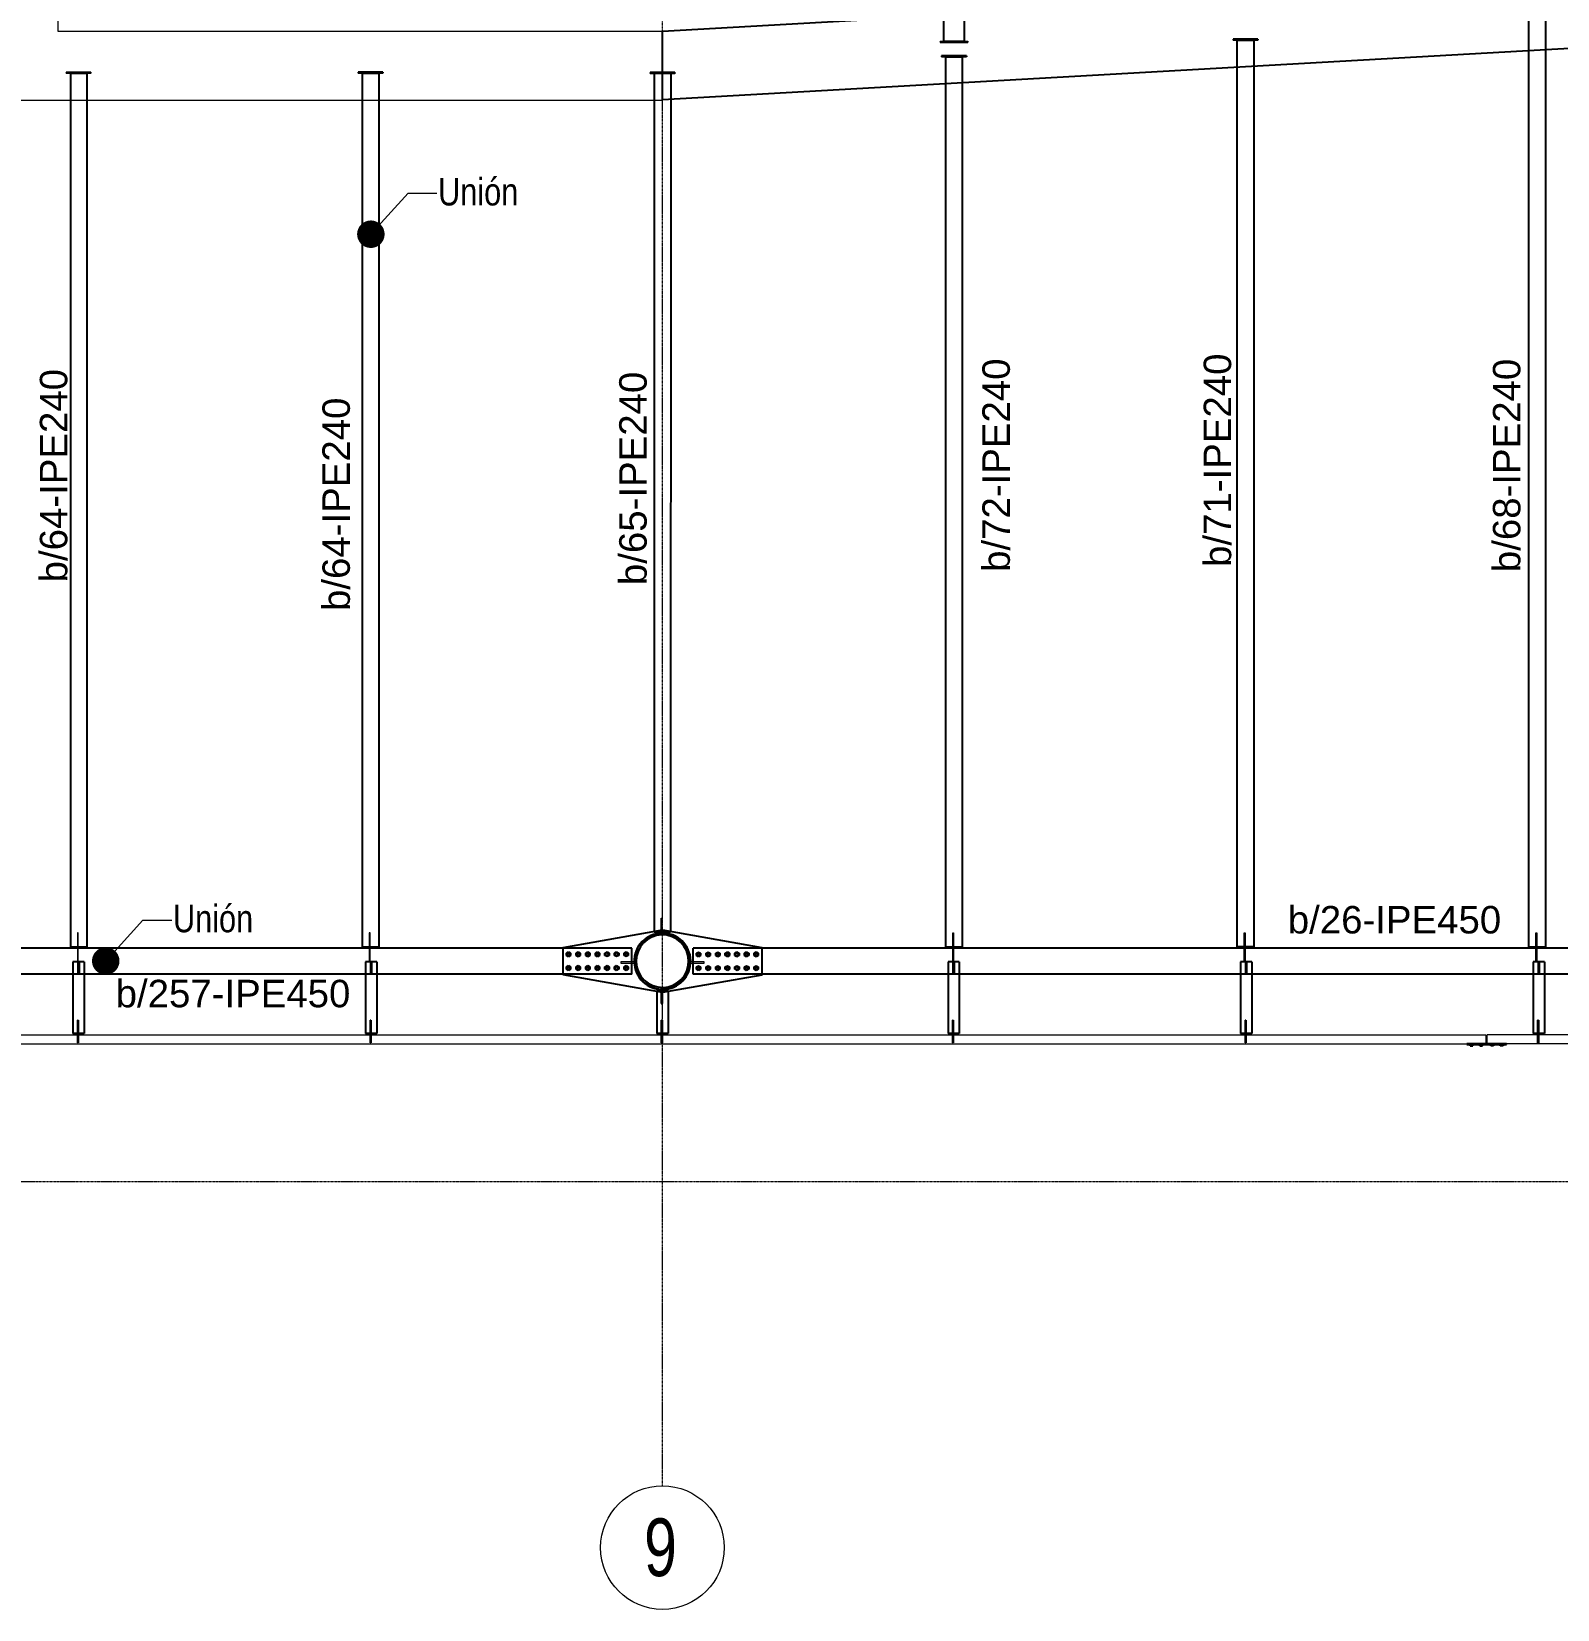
# Model space of a CAD drawing. Header units: millimetres. Extents: x -158 to 97215, y -53820 to 8373.
# Drawn here: x 28641 to 39749, y -53820 to -42335 of the extents above; entities that cross this region are included whole.
import ezdxf
from ezdxf.enums import TextEntityAlignment as Align

# ---------------------------------------------------------------- set-up
doc = ezdxf.new("R2010")
doc.units = ezdxf.units.MM
doc.header["$LTSCALE"] = 0.8
doc.linetypes.add('Grid Line', pattern=[3.33375, 1.905, -0.47625, 0.47625, -0.47625])
for name, color, linetype, lineweight in [('0-1', 7, 'Continuous', 5), ('E_COLUMNAS-1', 1, 'Continuous', 25), ('E_EJES', 8, 'Continuous', 9), ('E_EJES-1', 8, 'Grid Line', 9), ('E_TEXTO', 3, 'Continuous', 9), ('E_VIGAS-2', 5, 'Continuous', 25), ('I-WALL-1', 2, 'Continuous', 18), ('P-PLATINA', 6, 'Continuous', 15)]:
    doc.layers.add(name, color=color, linetype=linetype, lineweight=lineweight)
doc.layers.add('VIGAS', color=8, linetype='Continuous')
doc.styles.add('CX', font='ARIALUNI.ttf', dxfattribs={"width": 0.8, "height": 300})
doc.styles.add('Swis721 LtCn BT', font='swisscl.ttf', dxfattribs={"height": 0.42})
doc.styles.add('VERDANA', font='arial.ttf')

# ---------------------------------------------------------------- blocks, each defined once
blk = doc.blocks.new('Grid - CNI_NOMBRE EJES-372759-_6_00m_N_E_-NIVEL-2 DOC')
at = {"layer": 'E_EJES'}
blk.add_circle((0, 0), 0.003, dxfattribs=at)

msp = doc.modelspace()

# ---------------------------------------------------------------- linework, layer by layer
at = {"color": 1, "linetype": 'Continuous'}
for centre, radius, start, end in [((32550.1, -49051.7), 11.5, 18.0268, 198.0268), ((32550.2, -49151.7), 11.5, 18.0268, 198.0268), ((32550.1, -49051.7), 11.5, 198.0268, 18.0268), ((32550.2, -49151.7), 11.5, 198.0268, 18.0268), ((32550.1, -49051.7), 10, 90.0268, 270.0268), ((32550.2, -49151.7), 10, 90.0268, 270.0268), ((32550.1, -49051.7), 10, 270.0268, 90.0268), ((32550.2, -49151.7), 10, 270.0268, 90.0268), ((32620.1, -49051.6), 11.5, 18.0268, 198.0268), ((32620.2, -49151.6), 11.5, 18.0268, 198.0268), ((32620.1, -49051.6), 11.5, 198.0268, 18.0268), ((32620.2, -49151.6), 11.5, 198.0268, 18.0268), ((32620.1, -49051.6), 10, 90.0268, 270.0268), ((32620.2, -49151.6), 10, 90.0268, 270.0268), ((32620.1, -49051.6), 10, 270.0268, 90.0268), ((32620.2, -49151.6), 10, 270.0268, 90.0268), ((32690.1, -49051.6), 11.5, 18.0268, 198.0268), ((32690.2, -49151.6), 11.5, 18.0268, 198.0268), ((32690.1, -49051.6), 11.5, 198.0268, 18.0268), ((32690.2, -49151.6), 11.5, 198.0268, 18.0268), ((32690.1, -49051.6), 10, 90.0268, 270.0268), ((32690.2, -49151.6), 10, 90.0268, 270.0268), ((32690.1, -49051.6), 10, 270.0268, 90.0268), ((32690.2, -49151.6), 10, 270.0268, 90.0268), ((32760.1, -49051.6), 11.5, 18.0268, 198.0268), ((32760.2, -49151.6), 11.5, 18.0268, 198.0268), ((32760.1, -49051.6), 11.5, 198.0268, 18.0268), ((32760.2, -49151.6), 11.5, 198.0268, 18.0268), ((32760.1, -49051.6), 10, 90.0268, 270.0268), ((32760.2, -49151.6), 10, 90.0268, 270.0268), ((32760.1, -49051.6), 10, 270.0268, 90.0268), ((32760.2, -49151.6), 10, 270.0268, 90.0268), ((32830.1, -49051.5), 11.5, 18.0268, 198.0268), ((32830.2, -49151.5), 11.5, 18.0268, 198.0268), ((32830.1, -49051.5), 11.5, 198.0268, 18.0268), ((32830.2, -49151.5), 11.5, 198.0268, 18.0268), ((32830.1, -49051.5), 10, 90.0268, 270.0268), ((32830.2, -49151.5), 10, 90.0268, 270.0268), ((32830.1, -49051.5), 10, 270.0268, 90.0268), ((32830.2, -49151.5), 10, 270.0268, 90.0268), ((32900.1, -49051.5), 11.5, 18.0268, 198.0268), ((32900.2, -49151.5), 11.5, 18.0268, 198.0268), ((32900.1, -49051.5), 11.5, 198.0268, 18.0268), ((32900.2, -49151.5), 11.5, 198.0268, 18.0268), ((32900.1, -49051.5), 10, 90.0268, 270.0268), ((32900.2, -49151.5), 10, 90.0268, 270.0268), ((32900.1, -49051.5), 10, 270.0268, 90.0268), ((32900.2, -49151.5), 10, 270.0268, 90.0268), ((32970.1, -49051.5), 11.5, 18.0268, 198.0268), ((32970.2, -49151.5), 11.5, 18.0268, 198.0268), ((32970.1, -49051.5), 11.5, 198.0268, 18.0268), ((32970.2, -49151.5), 11.5, 198.0268, 18.0268), ((32970.1, -49051.5), 10, 90.0268, 270.0268), ((32970.2, -49151.5), 10, 90.0268, 270.0268), ((32970.1, -49051.5), 10, 270.0268, 90.0268), ((32970.2, -49151.5), 10, 270.0268, 90.0268), ((33496.2, -49052.3), 11.5, 18.0268, 198.0268), ((33496.2, -49152.3), 11.5, 18.0268, 198.0268), ((33496.2, -49052.3), 11.5, 198.0268, 18.0268), ((33496.2, -49152.3), 11.5, 198.0268, 18.0268), ((33496.2, -49052.3), 10, 90.0268, 270.0268), ((33496.2, -49152.3), 10, 90.0268, 270.0268), ((33496.2, -49052.3), 10, 270.0268, 90.0268), ((33496.2, -49152.3), 10, 270.0268, 90.0268), ((33566.2, -49052.2), 11.5, 18.0268, 198.0268), ((33566.2, -49152.2), 11.5, 18.0268, 198.0268), ((33566.2, -49052.2), 11.5, 198.0268, 18.0268), ((33566.2, -49152.2), 11.5, 198.0268, 18.0268), ((33566.2, -49052.2), 10, 90.0268, 270.0268), ((33566.2, -49152.2), 10, 90.0268, 270.0268), ((33566.2, -49052.2), 10, 270.0268, 90.0268), ((33566.2, -49152.2), 10, 270.0268, 90.0268), ((33636.2, -49052.2), 11.5, 18.0268, 198.0268), ((33636.2, -49152.2), 11.5, 18.0268, 198.0268), ((33636.2, -49052.2), 11.5, 198.0268, 18.0268), ((33636.2, -49152.2), 11.5, 198.0268, 18.0268), ((33636.2, -49052.2), 10, 90.0268, 270.0268), ((33636.2, -49152.2), 10, 90.0268, 270.0268), ((33636.2, -49052.2), 10, 270.0268, 90.0268), ((33636.2, -49152.2), 10, 270.0268, 90.0268), ((33706.2, -49052.2), 11.5, 18.0268, 198.0268), ((33706.2, -49152.2), 11.5, 18.0268, 198.0268), ((33706.2, -49052.2), 11.5, 198.0268, 18.0268), ((33706.2, -49152.2), 11.5, 198.0268, 18.0268), ((33706.2, -49052.2), 10, 90.0268, 270.0268), ((33706.2, -49152.2), 10, 90.0268, 270.0268), ((33706.2, -49052.2), 10, 270.0268, 90.0268), ((33706.2, -49152.2), 10, 270.0268, 90.0268), ((33776.2, -49052.1), 11.5, 18.0268, 198.0268), ((33776.2, -49152.1), 11.5, 18.0268, 198.0268), ((33776.2, -49052.1), 11.5, 198.0268, 18.0268), ((33776.2, -49152.1), 11.5, 198.0268, 18.0268), ((33776.2, -49052.1), 10, 90.0268, 270.0268), ((33776.2, -49152.1), 10, 90.0268, 270.0268), ((33776.2, -49052.1), 10, 270.0268, 90.0268), ((33776.2, -49152.1), 10, 270.0268, 90.0268), ((33846.2, -49052.1), 11.5, 18.0268, 198.0268), ((33846.2, -49152.1), 11.5, 18.0268, 198.0268), ((33846.2, -49052.1), 11.5, 198.0268, 18.0268), ((33846.2, -49152.1), 11.5, 198.0268, 18.0268), ((33846.2, -49052.1), 10, 90.0268, 270.0268), ((33846.2, -49152.1), 10, 90.0268, 270.0268), ((33846.2, -49052.1), 10, 270.0268, 90.0268), ((33846.2, -49152.1), 10, 270.0268, 90.0268), ((33916.2, -49052.1), 11.5, 18.0268, 198.0268), ((33916.2, -49152.1), 11.5, 18.0268, 198.0268), ((33916.2, -49052.1), 11.5, 198.0268, 18.0268), ((33916.2, -49152.1), 11.5, 198.0268, 18.0268), ((33916.2, -49052.1), 10, 90.0268, 270.0268), ((33916.2, -49152.1), 10, 90.0268, 270.0268), ((33916.2, -49052.1), 10, 270.0268, 90.0268), ((33916.2, -49152.1), 10, 270.0268, 90.0268)]:
    msp.add_arc(centre, radius, start, end, dxfattribs=at)
at = {"layer": '0-1', "color": 8}
for p, q in [((27238.3, -49638.1), (39228.3, -49638.1)), ((27238.3, -49703.1), (39228.3, -49703.1)), ((39228.3, -49638.1), (39228.3, -49703.1)), ((39238.3, -49703.1), (39238.3, -49638.1)), ((41583.3, -49638.1), (39238.3, -49638.1)), ((41583.3, -49703.1), (39238.3, -49703.1))]:
    msp.add_line(p, q, dxfattribs=at)
at = {"layer": 'E_COLUMNAS-1'}
for centre, radius, start, end in [((33233.3, -49102.6), 206, 80, 260), ((33233.3, -49102.6), 206, 80, 260), ((33233.3, -49101.4), 203, 10, 190), ((33233.3, -49101.4), 191, 350, 170), ((33233.3, -49102.6), 206, 260, 80), ((33233.3, -49102.6), 206, 260, 80), ((33233.3, -49101.4), 203, 190, 10), ((33233.3, -49101.4), 191, 170, 350)]:
    msp.add_arc(centre, radius, start, end, dxfattribs=at)
at = {"layer": 'E_EJES-1'}
for p, q in [((33233.3, -52920), (33233.3, -22429.9)), ((2836.9, -50704.7), (96315.4, -50704.7))]:
    msp.add_line(p, q, dxfattribs=at)
at = {"layer": 'E_TEXTO', "color": 4}
for p, q in [((31110.9, -43810.4), (31381.5, -43512.4)), ((31381.5, -43512.4), (31591.2, -43512.4)), ((29180.9, -49100.4), (29451.5, -48802.4)), ((29451.5, -48802.4), (29661.2, -48802.4))]:
    msp.add_line(p, q, dxfattribs=at)
at = {"layer": 'E_TEXTO', "color": 4, "const_width": 100}
for points in [[(31060.9, -43810.4, 1), (31160.9, -43810.4, 1)], [(29130.9, -49100.4, 1), (29230.9, -49100.4, 1)]]:
    msp.add_lwpolyline(points, format="xyb", close=True, dxfattribs=at)
at = {"layer": 'E_VIGAS-2', "color": 30, "true_color": 0xf26722}
msp.add_line((46522.6, -42079.6), (33233.5, -42832.6), dxfattribs=at)
msp.add_lwpolyline([(33233.5, -42832.6), (33233.5, -42332.6), (46433.5, -41583.8)], dxfattribs=at)
at = {"layer": 'I-WALL-1', "color": 40, "true_color": 0xf8d731}
msp.add_lwpolyline([(24733.5, -42834.6), (33233.5, -42834.6), (33233.5, -42334.6), (28833.4, -42334.6), (28833.4, -33574.6), (33233.5, -33574.6), (33233.5, -33074.6), (24733.5, -33074.6), (24733.3, -33574.6), (28433.4, -33574.6), (28433.4, -42334.6), (24733.5, -42334.6)], close=True, dxfattribs=at)
at = {"layer": 'P-PLATINA'}
for p, q in [((28974.2, -49076.7), (28980.2, -49076.7)), ((31099.2, -49076.7), (31105.2, -49076.7)), ((35346.7, -49076.7), (35352.7, -49076.7)), ((37469.2, -49076.7), (37475.2, -49076.7)), ((39591.7, -49076.7), (39597.7, -49076.7))]:
    msp.add_line(p, q, dxfattribs=at)
for points in [[(33224.2, -48897.4), (33224.2, -48788.4), (33230.2, -48788.4), (33230.2, -48896.8), (33230.2, -48898.4), (33224.2, -48898.4)], [(28980.2, -48996.4), (28980.2, -48896.4), (28974.2, -48896.4), (28974.2, -48996.4), (28974.2, -49006.4), (28974.2, -49096.7), (28980.2, -49096.7), (28980.2, -49006.4)], [(31105.2, -48996.4), (31105.2, -48896.4), (31099.2, -48896.4), (31099.2, -48996.4), (31099.2, -49006.4), (31099.2, -49096.7), (31105.2, -49096.7), (31105.2, -49006.4)], [(35346.7, -49006.4), (35346.7, -48996.4), (35346.7, -48896.4), (35352.7, -48896.4), (35352.7, -48996.4), (35352.7, -49006.4), (35352.7, -49096.7), (35346.7, -49096.7)], [(37469.2, -49096.7), (37469.2, -49006.4), (37469.2, -48996.4), (37469.2, -48896.4), (37475.2, -48896.4), (37475.2, -48996.4), (37475.2, -49006.4), (37475.2, -49096.7)], [(39591.7, -49096.7), (39591.7, -49006.4), (39591.7, -48996.4), (39591.7, -48896.4), (39597.7, -48896.4), (39597.7, -48996.4), (39597.7, -49006.4), (39597.7, -49096.7)], [(33030.4, -49116.2), (33030.4, -49106.2), (33027.6, -49106.2), (32930.4, -49106.2), (32930.4, -49116.2), (33028.4, -49116.2)], [(33436.3, -49117.3), (33438, -49117.3), (33536.3, -49117.3), (33536.3, -49107.3), (33438.8, -49107.3), (33436.3, -49107.3)]]:
    msp.add_lwpolyline(points, close=True, dxfattribs=at)
at = {"layer": 'VIGAS'}
for p, q in [((35280.8, -42407.2), (35280.8, -33500.4)), ((35430.8, -33500.4), (35430.8, -42407.2)), ((39540.8, -48996.4), (39540.8, -42260.7)), ((39660.8, -42260.7), (39660.8, -48996.4)), ((35255.8, -42407.2), (35455.8, -42407.2)), ((35255.8, -42407.2), (35255.8, -42413.2)), ((35255.8, -42413.2), (35455.8, -42413.2)), ((35430.8, -42407.2), (35280.8, -42407.2)), ((35455.8, -42407.2), (35455.8, -42413.2)), ((37568.3, -42391.8), (37388.3, -42391.8)), ((37388.3, -42391.8), (37388.3, -42397.8)), ((37568.3, -42397.8), (37388.3, -42397.8)), ((37418.3, -48996.4), (37418.3, -42397.8)), ((37418.3, -42397.8), (37538.3, -42397.8)), ((37538.3, -42397.8), (37538.3, -48996.4)), ((37568.3, -42391.8), (37568.3, -42397.8)), ((35445.8, -42513.2), (35265.8, -42513.2)), ((35265.8, -42513.2), (35265.8, -42519.2)), ((35445.8, -42519.2), (35265.8, -42519.2)), ((35295.8, -42519.2), (35415.8, -42519.2)), ((35295.8, -48996.4), (35295.8, -42519.2)), ((35415.8, -42519.2), (35415.8, -48996.4)), ((35445.8, -42513.2), (35445.8, -42519.2)), ((29073.3, -42632.7), (28893.3, -42632.7)), ((28893.3, -42632.7), (28893.3, -42638.7)), ((29073.3, -42638.7), (28893.3, -42638.7)), ((28923.3, -42638.7), (28923.3, -42834.6)), ((28923.3, -42638.7), (29043.3, -42638.7)), ((29043.3, -42638.7), (29043.3, -42834.6)), ((29073.3, -42632.7), (29073.3, -42638.7)), ((31198.3, -42631.8), (31018.3, -42631.8)), ((31018.3, -42631.8), (31018.3, -42637.8)), ((31198.3, -42637.8), (31018.3, -42637.8)), ((31048.3, -42637.8), (31168.3, -42637.8)), ((31048.3, -42637.8), (31048.3, -42834.6)), ((31168.3, -42637.8), (31168.3, -42834.6)), ((31198.3, -42631.8), (31198.3, -42637.8)), ((33233.5, -42634.6), (33143.5, -42634.6)), ((33143.5, -42634.6), (33143.5, -42640.6)), ((33233.5, -42640.6), (33143.5, -42640.6)), ((33173.5, -42640.6), (33173.5, -42834.6)), ((33233.5, -42640.6), (33173.5, -42640.6)), ((33323.5, -42634.6), (33233.5, -42634.6)), ((33293.5, -42640.6), (33233.5, -42640.6)), ((33323.5, -42640.6), (33233.5, -42640.6)), ((33293.5, -42640.6), (33293.3, -48885.2)), ((33323.5, -42634.6), (33323.5, -42640.6)), ((28923.3, -42834.6), (28923.3, -48996.4)), ((29043.3, -42834.6), (29043.3, -48996.4)), ((31048.3, -42834.6), (31048.3, -48996.4)), ((31168.3, -42834.6), (31168.3, -48996.4)), ((33173.5, -42834.6), (33173.3, -48885.1)), ((32510.2, -49001.7), (33233.3, -48874.6)), ((32510.2, -49001.7), (33233.3, -48874.6)), ((33173.3, -48885.1), (33173.3, -48888.4)), ((33173.3, -48888.4), (33293.3, -48888.4)), ((33233.3, -48874.6), (33956.3, -49002.6)), ((33233.3, -48874.6), (33956.3, -49002.6)), ((33293.3, -48885.2), (33293.3, -48888.4)), ((32510.2, -49006.4), (25406.1, -49006.4)), ((28923.3, -48996.4), (29043.3, -48996.4)), ((28974.2, -48996.4), (28980.2, -48996.4)), ((28974.2, -49006.4), (28980.2, -49006.4)), ((31048.3, -48996.4), (31168.3, -48996.4)), ((31099.2, -48996.4), (31105.2, -48996.4)), ((31099.2, -49006.4), (31105.2, -49006.4)), ((32510.2, -49201.7), (32510.2, -49001.7)), ((32510.2, -49201.7), (32510.2, -49001.7)), ((33010.4, -49006.4), (32510.2, -49006.4)), ((32535.1, -49043), (32550.1, -49034.3)), ((32550.1, -49034.3), (32565.1, -49043)), ((32605.1, -49043), (32620.1, -49034.3)), ((32620.1, -49034.3), (32635.1, -49043)), ((32675.1, -49042.9), (32690.1, -49034.3)), ((32690.1, -49034.3), (32705.1, -49042.9)), ((32745.1, -49042.9), (32760.1, -49034.2)), ((32760.1, -49034.2), (32775.1, -49042.9)), ((32815.1, -49042.9), (32830.1, -49034.2)), ((32830.1, -49034.2), (32845.1, -49042.9)), ((32885.1, -49042.8), (32900.1, -49034.2)), ((32900.1, -49034.2), (32915.1, -49042.8)), ((32955.1, -49042.8), (32970.1, -49034.1)), ((32970.1, -49034.1), (32985.1, -49042.8)), ((33010.4, -49196.4), (33010.4, -49006.4)), ((33456.3, -49196.4), (33456.3, -49006.4)), ((33956.3, -49006.4), (33456.3, -49006.4)), ((33481.2, -49043.6), (33496.2, -49034.9)), ((33496.2, -49034.9), (33511.2, -49043.6)), ((33551.2, -49043.6), (33566.2, -49034.9)), ((33566.2, -49034.9), (33581.2, -49043.6)), ((33621.2, -49043.5), (33636.2, -49034.9)), ((33636.2, -49034.9), (33651.2, -49043.5)), ((33691.2, -49043.5), (33706.2, -49034.8)), ((33706.2, -49034.8), (33721.2, -49043.5)), ((33761.2, -49043.5), (33776.2, -49034.8)), ((33776.2, -49034.8), (33791.2, -49043.5)), ((33831.2, -49043.4), (33846.2, -49034.8)), ((33846.2, -49034.8), (33861.2, -49043.4)), ((33901.2, -49043.4), (33916.2, -49034.7)), ((33916.2, -49034.7), (33931.2, -49043.4)), ((33956.3, -49002.6), (33956.3, -49202.6)), ((33956.3, -49002.6), (33956.3, -49202.6)), ((41073.4, -49006.4), (33956.3, -49006.4)), ((35295.8, -48996.4), (35415.8, -48996.4)), ((35346.7, -48996.4), (35352.7, -48996.4)), ((35346.7, -49006.4), (35352.7, -49006.4)), ((37538.3, -48996.4), (37418.3, -48996.4)), ((37469.2, -48996.4), (37475.2, -48996.4)), ((37469.2, -49006.4), (37475.2, -49006.4)), ((39540.8, -48996.4), (39660.8, -48996.4)), ((39591.7, -48996.4), (39597.7, -48996.4)), ((39591.7, -49006.4), (39597.7, -49006.4)), ((29024.3, -49106.1), (28942.3, -49106.1)), ((28942.3, -49106.1), (28942.3, -49196.4)), ((28980.3, -49196.1), (28980.3, -49106.1)), ((28980.3, -49106.1), (28986.3, -49106.1)), ((28980.3, -49196.1), (28980.3, -49106.1)), ((28980.3, -49106.1), (28986.3, -49106.1)), ((28980.3, -49126.1), (28986.3, -49126.1)), ((28986.3, -49106.1), (28986.3, -49196.1)), ((28986.3, -49106.1), (28986.3, -49196.1)), ((29024.3, -49106.1), (29024.3, -49196.4)), ((31154.3, -49106.1), (31072.3, -49106.1)), ((31072.3, -49106.1), (31072.3, -49196.4)), ((31110.3, -49196.1), (31110.3, -49106.1)), ((31110.3, -49106.1), (31116.3, -49106.1)), ((31110.3, -49196.1), (31110.3, -49106.1)), ((31110.3, -49106.1), (31116.3, -49106.1)), ((31110.3, -49126.1), (31116.3, -49126.1)), ((31116.3, -49106.1), (31116.3, -49196.1)), ((31116.3, -49106.1), (31116.3, -49196.1)), ((31154.3, -49106.1), (31154.3, -49196.4)), ((32535.1, -49060.3), (32535.1, -49043)), ((32550.1, -49069), (32535.1, -49060.3)), ((32535.2, -49143), (32550.2, -49134.3)), ((32535.2, -49160.3), (32535.2, -49143)), ((32565.1, -49060.3), (32550.1, -49069)), ((32550.2, -49134.3), (32565.2, -49143)), ((32565.1, -49043), (32565.1, -49060.3)), ((32565.2, -49143), (32565.2, -49160.3)), ((32605.1, -49060.3), (32605.1, -49043)), ((32620.1, -49068.9), (32605.1, -49060.3)), ((32605.2, -49143), (32620.2, -49134.3)), ((32605.2, -49160.3), (32605.2, -49143)), ((32635.1, -49060.3), (32620.1, -49068.9)), ((32620.2, -49134.3), (32635.2, -49143)), ((32635.1, -49043), (32635.1, -49060.3)), ((32635.2, -49143), (32635.2, -49160.3)), ((32675.1, -49060.3), (32675.1, -49042.9)), ((32690.1, -49068.9), (32675.1, -49060.3)), ((32675.2, -49142.9), (32690.2, -49134.3)), ((32675.2, -49160.3), (32675.2, -49142.9)), ((32705.1, -49060.2), (32690.1, -49068.9)), ((32690.2, -49134.3), (32705.2, -49142.9)), ((32705.1, -49042.9), (32705.1, -49060.2)), ((32705.2, -49142.9), (32705.2, -49160.2)), ((32745.1, -49060.2), (32745.1, -49042.9)), ((32760.1, -49068.9), (32745.1, -49060.2)), ((32745.2, -49142.9), (32760.2, -49134.2)), ((32745.2, -49160.2), (32745.2, -49142.9)), ((32775.1, -49060.2), (32760.1, -49068.9)), ((32760.2, -49134.2), (32775.2, -49142.9)), ((32775.1, -49042.9), (32775.1, -49060.2)), ((32775.2, -49142.9), (32775.2, -49160.2)), ((32815.1, -49060.2), (32815.1, -49042.9)), ((32830.1, -49068.8), (32815.1, -49060.2)), ((32815.2, -49142.9), (32830.2, -49134.2)), ((32815.2, -49160.2), (32815.2, -49142.9)), ((32845.1, -49060.2), (32830.1, -49068.8)), ((32830.2, -49134.2), (32845.2, -49142.9)), ((32845.1, -49042.9), (32845.1, -49060.2)), ((32845.2, -49142.9), (32845.2, -49160.2)), ((32885.1, -49060.2), (32885.1, -49042.8)), ((32900.1, -49068.8), (32885.1, -49060.2)), ((32885.2, -49142.8), (32900.2, -49134.2)), ((32885.2, -49160.2), (32885.2, -49142.8)), ((32915.1, -49060.1), (32900.1, -49068.8)), ((32900.2, -49134.2), (32915.2, -49142.8)), ((32915.1, -49042.8), (32915.1, -49060.1)), ((32915.2, -49142.8), (32915.2, -49160.1)), ((32955.1, -49060.1), (32955.1, -49042.8)), ((32970.1, -49068.8), (32955.1, -49060.1)), ((32955.2, -49142.8), (32970.2, -49134.1)), ((32955.2, -49160.1), (32955.2, -49142.8)), ((32985.1, -49060.1), (32970.1, -49068.8)), ((32970.2, -49134.1), (32985.2, -49142.8)), ((32985.1, -49042.8), (32985.1, -49060.1)), ((32985.2, -49142.8), (32985.2, -49160.1)), ((33481.2, -49060.9), (33481.2, -49043.6)), ((33496.2, -49069.6), (33481.2, -49060.9)), ((33481.2, -49143.6), (33496.2, -49134.9)), ((33481.2, -49160.9), (33481.2, -49143.6)), ((33511.2, -49060.9), (33496.2, -49069.6)), ((33496.2, -49134.9), (33511.2, -49143.6)), ((33511.2, -49043.6), (33511.2, -49060.9)), ((33511.2, -49143.6), (33511.2, -49160.9)), ((33551.2, -49060.9), (33551.2, -49043.6)), ((33566.2, -49069.6), (33551.2, -49060.9)), ((33551.2, -49143.6), (33566.2, -49134.9)), ((33551.2, -49160.9), (33551.2, -49143.6)), ((33581.2, -49060.9), (33566.2, -49069.6)), ((33566.2, -49134.9), (33581.2, -49143.6)), ((33581.2, -49043.6), (33581.2, -49060.9)), ((33581.2, -49143.6), (33581.2, -49160.9)), ((33621.2, -49060.9), (33621.2, -49043.5)), ((33636.2, -49069.5), (33621.2, -49060.9)), ((33621.2, -49143.5), (33636.2, -49134.9)), ((33621.2, -49160.9), (33621.2, -49143.5)), ((33651.2, -49060.9), (33636.2, -49069.5)), ((33636.2, -49134.9), (33651.2, -49143.5)), ((33651.2, -49043.5), (33651.2, -49060.9)), ((33651.2, -49143.5), (33651.2, -49160.9)), ((33691.2, -49060.8), (33691.2, -49043.5)), ((33706.2, -49069.5), (33691.2, -49060.8)), ((33691.2, -49143.5), (33706.2, -49134.8)), ((33691.2, -49160.8), (33691.2, -49143.5)), ((33721.2, -49060.8), (33706.2, -49069.5)), ((33706.2, -49134.8), (33721.2, -49143.5)), ((33721.2, -49043.5), (33721.2, -49060.8)), ((33721.2, -49143.5), (33721.2, -49160.8)), ((33761.2, -49060.8), (33761.2, -49043.5)), ((33776.2, -49069.5), (33761.2, -49060.8)), ((33761.2, -49143.5), (33776.2, -49134.8)), ((33761.2, -49160.8), (33761.2, -49143.5)), ((33791.2, -49060.8), (33776.2, -49069.5)), ((33776.2, -49134.8), (33791.2, -49143.5)), ((33791.2, -49043.5), (33791.2, -49060.8)), ((33791.2, -49143.5), (33791.2, -49160.8)), ((33831.2, -49060.8), (33831.2, -49043.4)), ((33846.2, -49069.4), (33831.2, -49060.8)), ((33831.2, -49143.4), (33846.2, -49134.8)), ((33831.2, -49160.8), (33831.2, -49143.4)), ((33861.2, -49060.8), (33846.2, -49069.4)), ((33846.2, -49134.8), (33861.2, -49143.4)), ((33861.2, -49043.4), (33861.2, -49060.8)), ((33861.2, -49143.4), (33861.2, -49160.8)), ((33901.2, -49060.7), (33901.2, -49043.4)), ((33916.2, -49069.4), (33901.2, -49060.7)), ((33901.2, -49143.4), (33916.2, -49134.7)), ((33901.2, -49160.7), (33901.2, -49143.4)), ((33931.2, -49060.7), (33916.2, -49069.4)), ((33916.2, -49134.7), (33931.2, -49143.4)), ((33931.2, -49043.4), (33931.2, -49060.7)), ((33931.2, -49143.4), (33931.2, -49160.7)), ((35394.3, -49106.1), (35312.3, -49106.1)), ((35312.3, -49106.1), (35312.3, -49196.4)), ((35350.3, -49196.1), (35350.3, -49106.1)), ((35350.3, -49106.1), (35356.3, -49106.1)), ((35350.3, -49196.1), (35350.3, -49106.1)), ((35350.3, -49106.1), (35356.3, -49106.1)), ((35350.3, -49126.1), (35356.3, -49126.1)), ((35356.3, -49106.1), (35356.3, -49196.1)), ((35356.3, -49106.1), (35356.3, -49196.1)), ((35394.3, -49106.1), (35394.3, -49196.4)), ((37524.3, -49106.1), (37442.3, -49106.1)), ((37442.3, -49106.1), (37442.3, -49196.4)), ((37480.3, -49196.1), (37480.3, -49106.1)), ((37480.3, -49106.1), (37486.3, -49106.1)), ((37480.3, -49196.1), (37480.3, -49106.1)), ((37480.3, -49106.1), (37486.3, -49106.1)), ((37480.3, -49126.1), (37486.3, -49126.1)), ((37486.3, -49106.1), (37486.3, -49196.1)), ((37486.3, -49106.1), (37486.3, -49196.1)), ((37524.3, -49106.1), (37524.3, -49196.4)), ((39654.3, -49106.1), (39572.3, -49106.1)), ((39572.3, -49106.1), (39572.3, -49196.4)), ((39610.3, -49196.1), (39610.3, -49106.1)), ((39610.3, -49106.1), (39616.3, -49106.1)), ((39610.3, -49196.1), (39610.3, -49106.1)), ((39610.3, -49106.1), (39616.3, -49106.1)), ((39610.3, -49126.1), (39616.3, -49126.1)), ((39616.3, -49106.1), (39616.3, -49196.1)), ((39616.3, -49106.1), (39616.3, -49196.1)), ((39654.3, -49106.1), (39654.3, -49196.4)), ((32510.2, -49196.4), (24906.1, -49196.4)), ((28942.3, -49196.4), (28942.3, -49628.1)), ((28986.3, -49196.1), (28980.3, -49196.1)), ((28986.3, -49196.1), (28980.3, -49196.1)), ((29024.3, -49196.4), (29024.3, -49628.1)), ((31072.3, -49196.4), (31072.3, -49628.1)), ((31116.3, -49196.1), (31110.3, -49196.1)), ((31116.3, -49196.1), (31110.3, -49196.1)), ((31154.3, -49196.4), (31154.3, -49628.1)), ((33010.4, -49196.4), (32510.2, -49196.4)), ((33233.5, -49330.6), (32510.2, -49201.7)), ((33233.5, -49330.6), (32510.2, -49201.7)), ((32550.2, -49169), (32535.2, -49160.3)), ((32565.2, -49160.3), (32550.2, -49169)), ((32620.2, -49168.9), (32605.2, -49160.3)), ((32635.2, -49160.3), (32620.2, -49168.9)), ((32690.2, -49168.9), (32675.2, -49160.3)), ((32705.2, -49160.2), (32690.2, -49168.9)), ((32760.2, -49168.9), (32745.2, -49160.2)), ((32775.2, -49160.2), (32760.2, -49168.9)), ((32830.2, -49168.8), (32815.2, -49160.2)), ((32845.2, -49160.2), (32830.2, -49168.8)), ((32900.2, -49168.8), (32885.2, -49160.2)), ((32915.2, -49160.1), (32900.2, -49168.8)), ((32970.2, -49168.8), (32955.2, -49160.1)), ((32985.2, -49160.1), (32970.2, -49168.8)), ((33956.3, -49202.6), (33233.5, -49330.6)), ((33956.3, -49202.6), (33233.5, -49330.6)), ((33956.3, -49196.4), (33456.3, -49196.4)), ((33496.3, -49169.6), (33481.2, -49160.9)), ((33511.2, -49160.9), (33496.3, -49169.6)), ((33566.3, -49169.6), (33551.2, -49160.9)), ((33581.2, -49160.9), (33566.3, -49169.6)), ((33636.3, -49169.5), (33621.2, -49160.9)), ((33651.2, -49160.9), (33636.3, -49169.5)), ((33706.3, -49169.5), (33691.2, -49160.8)), ((33721.2, -49160.8), (33706.3, -49169.5)), ((33776.3, -49169.5), (33761.2, -49160.8)), ((33791.2, -49160.8), (33776.3, -49169.5)), ((33846.3, -49169.4), (33831.2, -49160.8)), ((33861.2, -49160.8), (33846.3, -49169.4)), ((33916.3, -49169.4), (33901.2, -49160.7)), ((33931.2, -49160.7), (33916.3, -49169.4)), ((41073.3, -49196.4), (33956.3, -49196.4)), ((35312.3, -49196.4), (35312.3, -49628.1)), ((35356.3, -49196.1), (35350.3, -49196.1)), ((35356.3, -49196.1), (35350.3, -49196.1)), ((35394.3, -49196.4), (35394.3, -49628.1)), ((37442.3, -49196.4), (37442.3, -49628.1)), ((37486.3, -49196.1), (37480.3, -49196.1)), ((37486.3, -49196.1), (37480.3, -49196.1)), ((37524.3, -49196.4), (37524.3, -49628.1)), ((39572.3, -49196.4), (39572.3, -49628.1)), ((39616.3, -49196.1), (39610.3, -49196.1)), ((39616.3, -49196.1), (39610.3, -49196.1)), ((39654.3, -49196.4), (39654.3, -49628.1)), ((33274.3, -49314.4), (33192.3, -49314.4)), ((33192.3, -49314.4), (33192.3, -49323.2)), ((33192.3, -49323.2), (33192.3, -49628.1)), ((33230.8, -49304.4), (33224.8, -49304.4)), ((33224.8, -49304.4), (33224.8, -49307.8)), ((33224.8, -49307.8), (33224.8, -49409.4)), ((33230.8, -49304.4), (33230.8, -49308.4)), ((33230.8, -49308.4), (33230.8, -49409.4)), ((33274.3, -49314.4), (33274.3, -49323.4)), ((33274.3, -49323.4), (33274.3, -49628.1)), ((33224.8, -49409.4), (33230.8, -49409.4)), ((28974.8, -49530.6), (28974.8, -49628.1)), ((28974.8, -49530.6), (28980.8, -49530.6)), ((28974.8, -49545.6), (28980.8, -49545.6)), ((28980.8, -49530.6), (28980.8, -49628.1)), ((31104.8, -49530.6), (31104.8, -49628.1)), ((31104.8, -49530.6), (31110.8, -49530.6)), ((31104.8, -49545.6), (31110.8, -49545.6)), ((31110.8, -49530.6), (31110.8, -49628.1)), ((33224.8, -49530.6), (33224.8, -49628.1)), ((33224.8, -49530.6), (33230.8, -49530.6)), ((33224.8, -49545.6), (33230.8, -49545.6)), ((33230.8, -49530.6), (33230.8, -49628.1)), ((35344.8, -49530.6), (35344.8, -49628.1)), ((35344.8, -49530.6), (35350.8, -49530.6)), ((35344.8, -49545.6), (35350.8, -49545.6)), ((35350.8, -49530.6), (35350.8, -49628.1)), ((37474.8, -49530.6), (37474.8, -49628.1)), ((37474.8, -49530.6), (37480.8, -49530.6)), ((37474.8, -49545.6), (37480.8, -49545.6)), ((37480.8, -49530.6), (37480.8, -49628.1)), ((39604.8, -49530.6), (39604.8, -49628.1)), ((39604.8, -49530.6), (39610.8, -49530.6)), ((39604.8, -49545.6), (39610.8, -49545.6)), ((39610.8, -49530.6), (39610.8, -49628.1)), ((29024.3, -49628.1), (28942.3, -49628.1)), ((28974.8, -49625.6), (28980.8, -49625.6)), ((28974.8, -49628.1), (28974.8, -49638.1)), ((28974.8, -49638.1), (28974.8, -49695.6)), ((28974.8, -49638.1), (28980.8, -49638.1)), ((28974.8, -49685.6), (28980.8, -49685.6)), ((28974.8, -49695.6), (28980.8, -49695.6)), ((28980.8, -49628.1), (28980.8, -49638.1)), ((28980.8, -49638.1), (28980.8, -49695.6)), ((31154.3, -49628.1), (31072.3, -49628.1)), ((31104.8, -49625.6), (31110.8, -49625.6)), ((31104.8, -49628.1), (31104.8, -49638.1)), ((31104.8, -49638.1), (31104.8, -49695.6)), ((31104.8, -49638.1), (31110.8, -49638.1)), ((31104.8, -49685.6), (31110.8, -49685.6)), ((31104.8, -49695.6), (31110.8, -49695.6)), ((31110.8, -49628.1), (31110.8, -49638.1)), ((31110.8, -49638.1), (31110.8, -49695.6)), ((33274.3, -49628.1), (33192.3, -49628.1)), ((33224.8, -49625.6), (33230.8, -49625.6)), ((33224.8, -49628.1), (33224.8, -49638.1)), ((33224.8, -49638.1), (33224.8, -49695.6)), ((33224.8, -49638.1), (33230.8, -49638.1)), ((33224.8, -49685.6), (33230.8, -49685.6)), ((33224.8, -49695.6), (33230.8, -49695.6)), ((33230.8, -49628.1), (33230.8, -49638.1)), ((33230.8, -49638.1), (33230.8, -49695.6)), ((35394.3, -49628.1), (35312.3, -49628.1)), ((35344.8, -49625.6), (35350.8, -49625.6)), ((35344.8, -49628.1), (35344.8, -49638.1)), ((35344.8, -49638.1), (35344.8, -49695.6)), ((35344.8, -49638.1), (35350.8, -49638.1)), ((35344.8, -49685.6), (35350.8, -49685.6)), ((35344.8, -49695.6), (35350.8, -49695.6)), ((35350.8, -49628.1), (35350.8, -49638.1)), ((35350.8, -49638.1), (35350.8, -49695.6)), ((37524.3, -49628.1), (37442.3, -49628.1)), ((37474.8, -49625.6), (37480.8, -49625.6)), ((37474.8, -49628.1), (37474.8, -49638.1)), ((37474.8, -49638.1), (37474.8, -49695.6)), ((37474.8, -49638.1), (37480.8, -49638.1)), ((37474.8, -49685.6), (37480.8, -49685.6)), ((37474.8, -49695.6), (37480.8, -49695.6)), ((37480.8, -49628.1), (37480.8, -49638.1)), ((37480.8, -49638.1), (37480.8, -49695.6)), ((39088.3, -49703.1), (39088.3, -49709.1)), ((39228.3, -49703.1), (39088.3, -49703.1)), ((39088.3, -49709.1), (39378.3, -49709.1)), ((39112.9, -49717), (39112.9, -49709.1)), ((39112.9, -49717), (39133.6, -49717)), ((39118.1, -49717), (39118.1, -49709.1)), ((39128.5, -49717), (39128.5, -49709.1)), ((39133.6, -49717), (39133.6, -49709.1)), ((39182.9, -49717), (39182.9, -49709.1)), ((39182.9, -49717), (39203.6, -49717)), ((39188.1, -49717), (39188.1, -49709.1)), ((39198.5, -49717), (39198.5, -49709.1)), ((39203.6, -49717), (39203.6, -49709.1)), ((39238.3, -49703.1), (39228.3, -49703.1)), ((39378.3, -49703.1), (39238.3, -49703.1)), ((39262.9, -49717), (39262.9, -49709.1)), ((39283.6, -49717), (39262.9, -49717)), ((39268.1, -49717), (39268.1, -49709.1)), ((39278.5, -49717), (39278.5, -49709.1)), ((39283.6, -49709.1), (39283.6, -49717)), ((39332.9, -49717), (39332.9, -49709.1)), ((39353.6, -49717), (39332.9, -49717)), ((39338.1, -49717), (39338.1, -49709.1)), ((39348.5, -49717), (39348.5, -49709.1)), ((39353.6, -49709.1), (39353.6, -49717)), ((39378.3, -49709.1), (39378.3, -49703.1)), ((39654.3, -49628.1), (39572.3, -49628.1)), ((39604.8, -49625.6), (39610.8, -49625.6)), ((39604.8, -49628.1), (39604.8, -49638.1)), ((39604.8, -49638.1), (39604.8, -49695.6)), ((39604.8, -49638.1), (39610.8, -49638.1)), ((39604.8, -49685.6), (39610.8, -49685.6)), ((39604.8, -49695.6), (39610.8, -49695.6)), ((39610.8, -49628.1), (39610.8, -49638.1)), ((39610.8, -49638.1), (39610.8, -49695.6))]:
    msp.add_line(p, q, dxfattribs=at)

# ---------------------------------------------------------------- block references
at = {"layer": 'E_EJES', "xscale": 149999.9999999999, "yscale": 149999.9999999999, "zscale": 149999.9999999999}
msp.add_blockref('Grid - CNI_NOMBRE EJES-372759-_6_00m_N_E_-NIVEL-2 DOC', (33233.3, -53370), dxfattribs=at)

# ---------------------------------------------------------------- texts
at = {"layer": 'E_EJES', "insert": (33099.6, -53157.4), "char_height": 420, "width": 312.658, "attachment_point": 1, "style": 'Swis721 LtCn BT'}
msp.add_mtext('9', dxfattribs=at)
at = {"layer": 'E_TEXTO', "color": 4, "style": 'CX', "width": 0.8}
for p in [(31600.2, -43601.2), (29670.2, -48891.2)]:
    msp.add_text('Unión', height=200, dxfattribs=at).set_placement(p)
at = {"layer": 'E_TEXTO', "style": 'VERDANA'}
for s, p in [('b/72-IPE240', (35762.5, -45491.5)), ('b/71-IPE240', (37373.6, -45455.5)), ('b/68-IPE240', (39479, -45493.5)), ('b/64-IPE240', (28901.2, -45568)), ('b/65-IPE240', (33118.8, -45587.8)), ('b/64-IPE240', (30958, -45776.3))]:
    msp.add_text(s, height=200, rotation=90, dxfattribs=at).set_placement(p, align=Align.CENTER)
for s, p in [('b/26-IPE450', (38562.6, -48899.9)), ('b/257-IPE450', (30107.3, -49437.2))]:
    msp.add_text(s, height=200, dxfattribs=at).set_placement(p, align=Align.CENTER)

doc.saveas('drawing.dxf')
